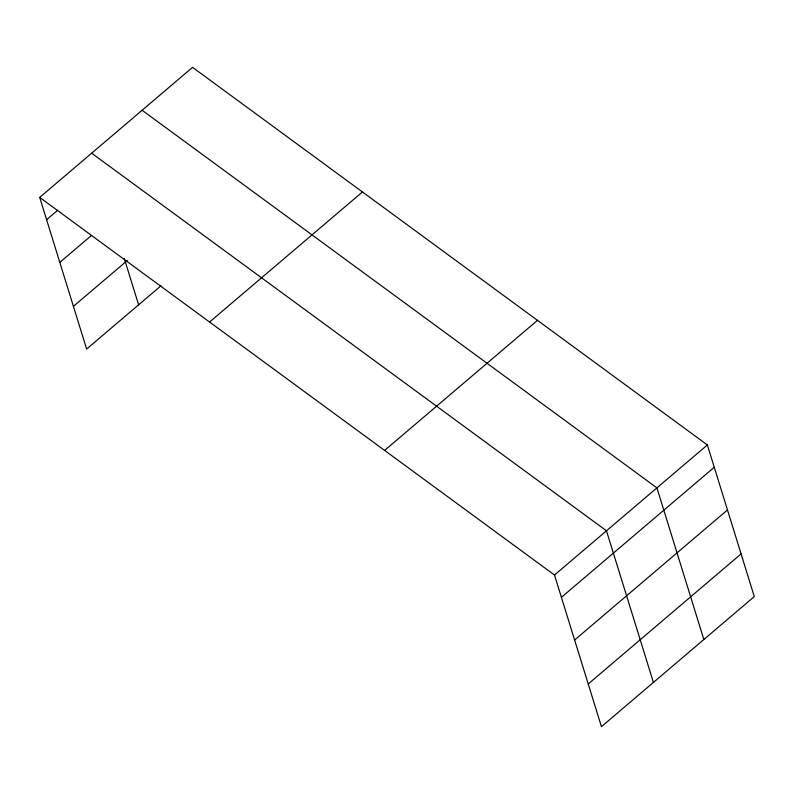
<?xml version="1.0" encoding="UTF-8"?>
<svg xmlns="http://www.w3.org/2000/svg" width="794" height="794" viewBox="0 0 794 794"><rect width="100%" height="100%" fill="white"/><g stroke="black" fill="none" stroke-linecap="round" stroke-linejoin="round"><path stroke-width="1.19" d="M39.7 197.408L192.565 67.341L707.365 444.958L754.3 596.592L601.435 726.659L554.5 575.035L39.7 197.408L86.635 349.042L161.033 285.741M46.608 219.72L57.744 210.241M59.818 262.387L91.37 235.54M73.425 306.365L127.268 260.551M209.586 322.027L362.451 191.959M384.614 450.416L537.478 320.349M554.5 575.035L707.365 444.958M561.408 597.336L714.272 467.269M574.618 640.014L727.483 509.946M588.225 683.981L741.09 553.914M142.116 110.267L656.916 487.883L703.851 639.507M91.677 153.192L606.477 530.809L653.412 682.433M124.321 258.665L138.613 304.817"/></g></svg>
